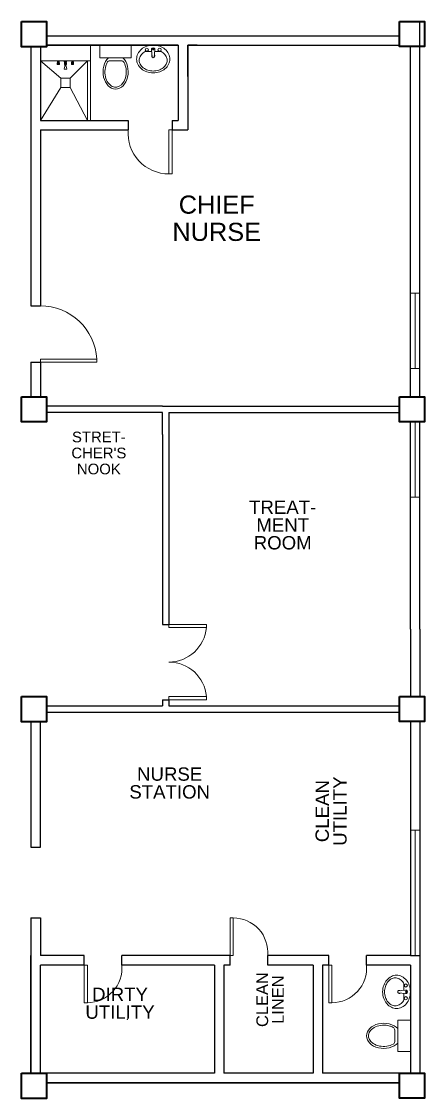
# Model space of a CAD drawing. Header units: millimetres. Extents: x -116 to 421, y 1 to 342.
# Drawn here: x 239.07 to 245.5, y 120.76 to 137.91 of the extents above; entities that cross this region are included whole.
import ezdxf

# ---------------------------------------------------------------- set-up
doc = ezdxf.new("R2010")
doc.units = ezdxf.units.MM
doc.header["$MEASUREMENT"] = 0
doc.layers.add('label', color=7, linetype='Continuous')
doc.styles.add('SWISSLT175', font='swissl.ttf', dxfattribs={"height": 0.175})

msp = doc.modelspace()

# ---------------------------------------------------------------- linework, layer by layer
at = {"color": 8, "linetype": 'ByBlock', "lineweight": 25}
for p, q in [((245.425, 131.938), (245.425, 137.913)), ((239.475, 137.687), (245.1, 137.687)), ((239.225, 137.511), (239.225, 133.386)), ((239.375, 137.511), (239.375, 136.337)), ((239.375, 137.511), (239.375, 136.337)), ((239.475, 137.537), (241.575, 137.537)), ((241.575, 137.537), (239.475, 137.537)), ((241.575, 137.537), (239.475, 137.537)), ((241.725, 137.537), (245.1, 137.537)), ((241.875, 137.537), (241.725, 137.537)), ((245.275, 131.936), (245.275, 137.513)), ((239.375, 137.387), (239.375, 136.337)), ((239.375, 136.187), (239.375, 133.386)), ((239.225, 133.386), (239.375, 133.386)), ((239.225, 132.486), (239.225, 132.286)), ((239.225, 132.486), (239.375, 132.486)), ((239.375, 132.486), (239.375, 132.386)), ((239.375, 132.486), (239.375, 131.936)), ((239.225, 132.286), (239.225, 132.286)), ((239.225, 132.286), (239.225, 131.936)), ((241.325, 131.786), (239.475, 131.786)), ((241.325, 131.786), (245.1, 131.786)), ((241.325, 131.686), (239.475, 131.686)), ((241.325, 131.336), (241.325, 131.686)), ((241.425, 131.686), (241.425, 128.312)), ((241.425, 131.686), (245.1, 131.686)), ((245.275, 128.236), (245.275, 131.538)), ((245.425, 128.236), (245.425, 131.538)), ((241.325, 131.336), (241.325, 128.312)), ((241.325, 128.312), (241.425, 128.312)), ((245.275, 128.236), (245.275, 127.163)), ((245.425, 128.236), (245.425, 127.163)), ((241.325, 127.112), (241.425, 127.112)), ((241.325, 127.112), (241.325, 127.012)), ((241.425, 127.112), (241.425, 127.012)), ((239.475, 127.012), (241.175, 127.012)), ((241.175, 127.012), (241.325, 127.012)), ((241.175, 127.012), (241.325, 127.012)), ((241.425, 127.012), (244.225, 127.012)), ((241.425, 127.012), (245.1, 127.012)), ((239.225, 126.761), (239.225, 124.761)), ((239.375, 124.761), (239.375, 126.761)), ((239.475, 126.912), (244.225, 126.912)), ((241.175, 126.912), (245.1, 126.912)), ((245.275, 126.763), (245.275, 123.036)), ((245.425, 126.763), (245.425, 123.036)), ((239.225, 124.761), (239.375, 124.761)), ((239.225, 123.636), (239.225, 121.161)), ((239.225, 123.636), (239.375, 123.636)), ((239.375, 123.636), (239.375, 123.036)), ((242.4, 123.036), (240.675, 123.036)), ((243.975, 123.036), (243, 123.036)), ((245.275, 123.036), (244.575, 123.036)), ((245.275, 123.036), (245.425, 123.036)), ((245.425, 123.036), (245.425, 121.163)), ((245.275, 122.886), (245.275, 121.161)), ((242.15, 121.161), (239.375, 121.161)), ((243.725, 121.161), (242.3, 121.161)), ((245.275, 121.161), (243.875, 121.161)), ((239.475, 121.011), (245.1, 121.011)), ((245.1, 121.011), (239.475, 121.011))]:
    msp.add_line(p, q, dxfattribs=at)
at = {"color": 8, "linetype": 'ByBlock', "lineweight": 9, "ltscale": 0.3}
for p, q in [((240.175, 137.537), (240.175, 136.337)), ((239.7, 137.012), (239.375, 137.287)), ((239.85, 137.012), (240.125, 137.287)), ((240.125, 137.287), (240.125, 136.337)), ((239.7, 136.862), (239.375, 136.337)), ((239.85, 136.862), (240.125, 136.337))]:
    msp.add_line(p, q, dxfattribs=at)
at = {"color": 8, "linetype": 'ByBlock', "lineweight": 9}
for p, q in [((240.175, 137.287), (240.175, 137.537)), ((239.375, 137.287), (240.175, 137.287)), ((245.425, 133.586), (245.275, 133.586)), ((245.35, 133.586), (245.35, 132.386)), ((245.425, 132.386), (245.425, 133.586)), ((245.275, 132.386), (245.425, 132.386)), ((245.35, 130.338), (245.35, 131.538)), ((245.425, 131.538), (245.425, 130.338)), ((245.425, 130.338), (245.275, 130.338)), ((239.225, 126.761), (239.375, 126.761)), ((245.425, 125.036), (245.275, 125.036)), ((245.35, 125.036), (245.35, 123.036)), ((245.425, 123.036), (245.425, 125.036))]:
    msp.add_line(p, q, dxfattribs=at)
at = {"color": 8, "lineweight": 9}
for p, q in [((240.325, 137.537), (240.325, 137.337)), ((240.825, 137.537), (240.325, 137.537)), ((240.825, 137.337), (240.825, 137.537)), ((241.16, 137.339), (241.147, 137.461)), ((241.189, 137.339), (241.203, 137.461)), ((239.644, 137.287), (239.678, 137.287)), ((239.644, 137.286), (239.644, 137.287)), ((239.644, 137.286), (239.678, 137.286)), ((239.644, 137.286), (239.648, 137.279)), ((239.645, 137.253), (239.647, 137.257)), ((239.645, 137.231), (239.645, 137.253)), ((239.645, 137.231), (239.678, 137.231)), ((239.648, 137.229), (239.645, 137.231)), ((239.647, 137.265), (239.648, 137.267)), ((239.647, 137.265), (239.675, 137.265)), ((239.647, 137.259), (239.647, 137.265)), ((239.648, 137.279), (239.675, 137.279)), ((239.648, 137.267), (239.674, 137.267)), ((239.648, 137.253), (239.655, 137.253)), ((239.648, 137.24), (239.648, 137.252)), ((239.648, 137.229), (239.674, 137.229)), ((239.648, 137.228), (239.648, 137.229)), ((239.648, 137.228), (239.674, 137.228)), ((239.65, 137.279), (239.65, 137.267)), ((239.655, 137.24), (239.655, 137.252)), ((239.674, 137.253), (239.667, 137.253)), ((239.667, 137.24), (239.667, 137.252)), ((239.673, 137.279), (239.673, 137.267)), ((239.675, 137.265), (239.674, 137.267)), ((239.674, 137.24), (239.674, 137.252)), ((239.674, 137.229), (239.678, 137.231)), ((239.674, 137.228), (239.674, 137.229)), ((239.678, 137.286), (239.675, 137.279)), ((239.675, 137.259), (239.675, 137.265)), ((239.678, 137.253), (239.676, 137.257)), ((239.678, 137.286), (239.678, 137.287)), ((239.678, 137.231), (239.678, 137.253)), ((239.757, 137.281), (239.746, 137.287)), ((239.746, 137.287), (239.804, 137.287)), ((239.792, 137.281), (239.757, 137.281)), ((239.757, 137.271), (239.757, 137.281)), ((239.757, 137.281), (239.792, 137.281)), ((239.792, 137.271), (239.757, 137.271)), ((239.758, 137.253), (239.76, 137.257)), ((239.758, 137.231), (239.758, 137.253)), ((239.758, 137.231), (239.767, 137.231)), ((239.762, 137.229), (239.758, 137.231)), ((239.761, 137.265), (239.762, 137.267)), ((239.761, 137.265), (239.767, 137.265)), ((239.761, 137.259), (239.761, 137.265)), ((239.762, 137.267), (239.767, 137.267)), ((239.762, 137.253), (239.767, 137.253)), ((239.762, 137.24), (239.762, 137.252)), ((239.762, 137.229), (239.767, 137.229)), ((239.762, 137.228), (239.762, 137.229)), ((239.762, 137.228), (239.767, 137.228)), ((239.763, 137.271), (239.763, 137.267)), ((239.767, 137.209), (239.767, 137.271)), ((239.767, 137.271), (239.782, 137.271)), ((239.782, 137.271), (239.782, 137.209)), ((239.782, 137.267), (239.788, 137.267)), ((239.782, 137.265), (239.789, 137.265)), ((239.788, 137.253), (239.782, 137.253)), ((239.782, 137.231), (239.791, 137.231)), ((239.782, 137.229), (239.788, 137.229)), ((239.782, 137.228), (239.788, 137.228)), ((239.786, 137.271), (239.786, 137.267)), ((239.789, 137.265), (239.788, 137.267)), ((239.788, 137.24), (239.788, 137.252)), ((239.788, 137.229), (239.791, 137.231)), ((239.788, 137.228), (239.788, 137.229)), ((239.789, 137.259), (239.789, 137.265)), ((239.791, 137.253), (239.789, 137.257)), ((239.791, 137.231), (239.791, 137.253)), ((239.804, 137.287), (239.792, 137.281)), ((239.792, 137.281), (239.792, 137.271)), ((239.871, 137.286), (239.871, 137.287)), ((239.871, 137.287), (239.906, 137.287)), ((239.871, 137.286), (239.875, 137.279)), ((239.871, 137.286), (239.906, 137.286)), ((239.872, 137.253), (239.874, 137.257)), ((239.872, 137.231), (239.872, 137.253)), ((239.875, 137.229), (239.872, 137.231)), ((239.872, 137.231), (239.905, 137.231)), ((239.874, 137.265), (239.875, 137.267)), ((239.874, 137.259), (239.874, 137.265)), ((239.874, 137.265), (239.902, 137.265)), ((239.875, 137.279), (239.902, 137.279)), ((239.875, 137.267), (239.902, 137.267)), ((239.875, 137.253), (239.883, 137.253)), ((239.875, 137.24), (239.875, 137.252)), ((239.875, 137.228), (239.875, 137.229)), ((239.875, 137.229), (239.902, 137.229)), ((239.875, 137.228), (239.902, 137.228)), ((239.877, 137.279), (239.877, 137.267)), ((239.882, 137.24), (239.882, 137.252)), ((239.902, 137.253), (239.894, 137.253)), ((239.895, 137.24), (239.895, 137.252)), ((239.9, 137.279), (239.9, 137.267)), ((239.906, 137.286), (239.902, 137.279)), ((239.902, 137.265), (239.902, 137.267)), ((239.902, 137.259), (239.902, 137.265)), ((239.902, 137.24), (239.902, 137.252)), ((239.902, 137.229), (239.905, 137.231)), ((239.902, 137.228), (239.902, 137.229)), ((239.905, 137.253), (239.903, 137.257)), ((239.905, 137.231), (239.905, 137.253)), ((239.906, 137.286), (239.906, 137.287)), ((240.325, 137.337), (240.825, 137.337)), ((240.484, 137.287), (240.665, 137.287)), ((239.763, 137.201), (239.754, 137.159)), ((239.794, 137.155), (239.755, 137.155)), ((239.763, 137.209), (239.763, 137.201)), ((239.787, 137.209), (239.763, 137.209)), ((239.763, 137.201), (239.787, 137.201)), ((239.763, 137.201), (239.787, 137.201)), ((239.787, 137.201), (239.787, 137.209)), ((239.787, 137.201), (239.796, 137.159)), ((245.078, 122.473), (245.199, 122.486)), ((245.078, 122.444), (245.199, 122.43)), ((245.275, 122.008), (245.075, 122.008)), ((245.075, 122.008), (245.075, 121.508)), ((245.275, 121.508), (245.275, 122.008)), ((245.025, 121.849), (245.025, 121.668)), ((245.075, 121.508), (245.275, 121.508))]:
    msp.add_line(p, q, dxfattribs=at)
at = {"color": 8, "linetype": 'ByBlock', "lineweight": 25, "ltscale": 0.3}
for p, q in [((241.575, 137.537), (241.575, 136.337)), ((241.725, 137.537), (241.725, 136.187)), ((239.375, 136.337), (240.775, 136.337)), ((240.775, 136.337), (240.775, 136.187)), ((241.475, 136.337), (241.575, 136.337)), ((241.475, 136.337), (241.475, 136.187)), ((239.375, 136.187), (240.775, 136.187)), ((241.475, 136.187), (241.725, 136.187)), ((239.225, 121.161), (239.225, 123.036)), ((240.075, 123.036), (239.375, 123.036)), ((240.075, 122.886), (240.075, 123.036)), ((242.4, 123.036), (240.675, 123.036)), ((240.675, 122.886), (240.675, 123.036)), ((242.4, 122.886), (242.4, 123.036)), ((243.975, 123.036), (243, 123.036)), ((243, 122.886), (243, 123.036)), ((243.975, 122.886), (243.975, 123.036)), ((245.275, 123.036), (244.575, 123.036)), ((244.575, 122.886), (244.575, 123.036)), ((239.375, 121.161), (239.375, 122.886)), ((240.075, 122.886), (239.375, 122.886)), ((242.15, 122.886), (240.675, 122.886)), ((242.15, 122.886), (242.15, 121.161)), ((242.3, 122.886), (242.3, 121.161)), ((242.4, 122.886), (242.3, 122.886)), ((243.725, 122.886), (243, 122.886)), ((243.725, 122.886), (243.725, 121.161)), ((243.875, 122.886), (243.875, 121.161)), ((243.975, 122.886), (243.875, 122.886)), ((243.975, 122.886), (243.875, 122.886)), ((245.275, 122.886), (244.575, 122.886))]:
    msp.add_line(p, q, dxfattribs=at)
at = {"color": 8, "linetype": 'ByBlock', "lineweight": 13}
for p, q in [((240.275, 132.536), (239.375, 132.536)), ((239.375, 132.536), (239.375, 132.486)), ((239.375, 132.486), (240.275, 132.486)), ((240.275, 132.486), (240.275, 132.536)), ((241.425, 128.312), (242.025, 128.312)), ((241.425, 128.262), (241.425, 128.312)), ((242.025, 128.312), (242.025, 128.262)), ((242.025, 128.262), (241.425, 128.262)), ((242.025, 127.162), (241.425, 127.162)), ((241.425, 127.162), (241.425, 127.112)), ((241.425, 127.112), (242.025, 127.112)), ((242.025, 127.112), (242.025, 127.162))]:
    msp.add_line(p, q, dxfattribs=at)
at = {"color": 8, "linetype": 'ByBlock', "lineweight": 35}
for points in [[(239.075, 137.911), (239.475, 137.911), (239.475, 137.511), (239.075, 137.511)], [(245.1, 137.913), (245.5, 137.913), (245.5, 137.513), (245.1, 137.513)], [(239.075, 131.936), (239.475, 131.936), (239.475, 131.536), (239.075, 131.536)], [(245.1, 131.938), (245.5, 131.938), (245.5, 131.538), (245.1, 131.538)], [(239.075, 127.161), (239.475, 127.161), (239.475, 126.761), (239.075, 126.761)], [(245.1, 127.163), (245.5, 127.163), (245.5, 126.763), (245.1, 126.763)], [(239.075, 121.161), (239.475, 121.161), (239.475, 120.761), (239.075, 120.761)], [(245.1, 121.163), (245.5, 121.163), (245.5, 120.763), (245.1, 120.763)]]:
    msp.add_lwpolyline(points, close=True, dxfattribs=at)
at = {"color": 8, "lineweight": 9}
for points in [[(240.91, 137.316, 0.11576), (240.929, 137.233, 0.104047), (240.987, 137.159, 0.090875), (241.071, 137.112, 0.083344), (241.175, 137.095, 0.083344), (241.278, 137.112, 0.090875), (241.362, 137.159, 0.104047), (241.42, 137.233, 0.11576), (241.44, 137.316, 0.11576), (241.42, 137.398, 0.104047), (241.362, 137.472, 0.090875), (241.278, 137.519, 0.083344), (241.175, 137.537, 0.083344), (241.071, 137.519, 0.090875), (240.987, 137.472, 0.104047), (240.929, 137.398, 0.11576)], [(245.054, 122.723, 0.11576), (244.972, 122.704, 0.104047), (244.898, 122.646, 0.090875), (244.851, 122.562, 0.083344), (244.833, 122.458, 0.083344), (244.851, 122.355, 0.090875), (244.898, 122.271, 0.104047), (244.972, 122.213, 0.11576), (245.054, 122.193, 0.11576), (245.137, 122.213, 0.104047), (245.211, 122.271, 0.090875), (245.258, 122.355, 0.083344), (245.275, 122.458, 0.083344), (245.258, 122.562, 0.090875), (245.211, 122.646, 0.104047), (245.137, 122.704, 0.11576)]]:
    msp.add_lwpolyline(points, format="xyb", close=True, dxfattribs=at)
for points in [[(240.952, 137.295, 0.124838), (240.968, 137.232, 0.105788), (241.017, 137.174, 0.086697), (241.087, 137.138, 0.076776), (241.175, 137.125, 0.076776), (241.262, 137.138, 0.086697), (241.332, 137.174, 0.105788), (241.381, 137.232, 0.124838), (241.397, 137.295, 0.124838), (241.381, 137.357, 0.105788), (241.332, 137.415, 0.040067), (241.301, 137.435), (241.199, 137.435, 0.040067)], [(241.15, 137.435), (241.048, 137.435, 0.040067), (241.017, 137.415, 0.105788), (240.968, 137.357, 0.124838), (240.952, 137.295, 0.124838)], [(245.033, 122.681, 0.124838), (244.971, 122.665, 0.105788), (244.913, 122.616, 0.086697), (244.877, 122.546, 0.076776), (244.863, 122.458, 0.076776), (244.877, 122.371, 0.086697), (244.913, 122.301, 0.105788), (244.971, 122.252, 0.124838), (245.033, 122.236, 0.124838), (245.096, 122.252, 0.105788), (245.154, 122.301, 0.040067), (245.173, 122.332), (245.173, 122.434, 0.040067)], [(245.173, 122.483), (245.173, 122.585, 0.040067), (245.154, 122.616, 0.105788), (245.096, 122.665, 0.124838), (245.033, 122.681, 0.124838)]]:
    msp.add_lwpolyline(points, format="xyb", dxfattribs=at)
at = {"color": 8, "linetype": 'ByBlock', "lineweight": 25}
msp.add_lwpolyline([(241.725, 137.037), (241.725, 137.537)], dxfattribs=at)
at = {"color": 8, "linetype": 'ByBlock', "lineweight": 9, "ltscale": 0.3}
msp.add_lwpolyline([(240.125, 137.287), (240.125, 136.337), (240.175, 136.337), (240.175, 137.287), (240.175, 137.287)], dxfattribs=at)
at = {"color": 8, "linetype": 'ByBlock', "lineweight": 9, "ltscale": 0.03}
msp.add_lwpolyline([(239.85, 137.012), (239.7, 137.012), (239.7, 136.862), (239.85, 136.862)], close=True, dxfattribs=at)
at = {"color": 8, "lineweight": 13, "ltscale": 0.03}
for points in [[(241.475, 136.187), (241.425, 136.187), (241.425, 135.487), (241.475, 135.487)], [(242.4, 123.036), (242.45, 123.036), (242.45, 123.636), (242.4, 123.636)], [(240.075, 122.886), (240.125, 122.886), (240.125, 122.286), (240.075, 122.286)], [(243.975, 122.886), (244.025, 122.886), (244.025, 122.286), (243.975, 122.286)]]:
    msp.add_lwpolyline(points, close=True, dxfattribs=at)
at = {"color": 8, "lineweight": 9}
for centre, radius in [((241.073, 137.464), 0.0255), ((241.175, 137.47), 0.0095), ((241.276, 137.464), 0.0255), ((245.202, 122.56), 0.0255), ((245.209, 122.458), 0.0095), ((245.202, 122.357), 0.0255)]:
    msp.add_circle(centre, radius, dxfattribs=at)
for centre, radius, start, end in [((241.175, 137.464), 0.028, 353.7545, 186.2455), ((240.484, 137.237), 0.05, 90, 151.8499), ((240.665, 137.237), 0.05, 28.0084, 90), ((241.175, 137.362), 0.025, 138.7978, 233.6932), ((241.175, 137.432), 0.0948, 261.2026, 278.7974), ((241.175, 137.362), 0.025, 251.3793, 288.6207), ((241.175, 137.362), 0.025, 306.3068, 41.2022), ((245.1, 122.458), 0.025, 161.3793, 198.6207), ((245.171, 122.458), 0.0948, 171.2026, 188.7974), ((245.1, 122.458), 0.025, 48.7978, 143.6932), ((245.202, 122.458), 0.028, 263.7545, 96.2455), ((245.1, 122.458), 0.025, 216.3068, 311.2022), ((244.975, 121.849), 0.05, 0, 61.8499), ((244.975, 121.668), 0.05, 298.0084, 360)]:
    msp.add_arc(centre, radius, start, end, dxfattribs=at)
at = {"color": 8, "lineweight": 13, "ltscale": 0.03}
for centre, radius, start, end in [((241.425, 136.138), 0.652, 175.7578, 270), ((242.45, 123.084), 0.552, 355.0209, 90), ((240.125, 122.838), 0.552, 270, 4.9791), ((244.025, 122.838), 0.552, 270, 4.9791)]:
    msp.add_arc(centre, radius, start, end, dxfattribs=at)
at = {"color": 8, "linetype": 'ByBlock', "lineweight": 13}
for centre, radius, start, end in [((239.375, 132.486), 0.9, 3.1847, 90), ((241.425, 128.312), 0.6, 270, 355.2198), ((241.425, 127.112), 0.6, 4.7802, 90)]:
    msp.add_arc(centre, radius, start, end, dxfattribs=at)
at = {"color": 8, "lineweight": 9}
for centre, major_axis, ratio, start_param, end_param in [((239.635, 137.241), (-0.00896, 0.00896), 1, 3.15309, 3.864175), ((239.633, 137.246), (0.0118, 0.0118), 1, 6.018417, 6.150642), ((239.643, 137.259), (0.00268, 0.00268), 1, 5.003733, 5.497675), ((239.644, 137.252), (0.00268, 0.00268), 1, 5.497675, 6.125314), ((239.659, 137.252), (-0.00268, 0.00268), 1, 0.157647, 0.785286), ((239.666, 137.241), (-0.00738, 0.00738), 1, 0.858879, 1.643677), ((239.666, 137.247), (0.00887, 0.00887), 1, 1.36743, 1.728443), ((239.661, 137.254), (-0.00268, 0.00268), 1, -1.367654, -0.203367), ((239.661, 137.236), (-0.00268, 0.00268), 1, 1.643677, 3.068487), ((239.656, 137.247), (0.00887, 0.00887), 1, 6.125314, 6.486327), ((239.657, 137.241), (0.00738, 0.00738), 1, 4.639283, 5.424081), ((239.663, 137.252), (-0.00268, 0.00268), 1, 3.926878, 4.554518), ((239.678, 137.252), (0.00268, 0.00268), 1, 1.728443, 2.356082), ((239.687, 137.241), (0.00896, 0.00896), 1, 2.418785, 3.129871), ((239.679, 137.259), (0.00268, 0.00268), 1, 2.356082, 2.850023), ((239.689, 137.246), (-0.0118, 0.0118), 1, 0.132318, 0.264544), ((239.749, 137.241), (0.00896, 0.00896), 1, 4.723886, 5.434971), ((239.757, 137.259), (-0.00268, 0.00268), 1, 3.432937, 3.926878), ((239.747, 137.246), (0.0118, 0.0118), 1, 6.018417, 6.150642), ((239.758, 137.252), (-0.00268, 0.00268), 1, 3.926878, 4.554518), ((239.792, 137.252), (-0.00268, 0.00268), 1, 0.157647, 0.785286), ((239.801, 137.241), (-0.00896, 0.00896), 1, 0.847989, 1.559075), ((239.793, 137.259), (-0.00268, 0.00268), 1, 0.785286, 1.279227), ((239.803, 137.246), (0.0118, 0.0118), 1, 1.703115, 1.83534), ((239.863, 137.241), (-0.00896, 0.00896), 1, 3.15309, 3.864175), ((239.86, 137.246), (-0.0118, 0.0118), 1, 4.44762, 4.579846), ((239.871, 137.259), (0.00268, 0.00268), 1, 5.003733, 5.497675), ((239.872, 137.252), (0.00268, 0.00268), 1, 5.497675, 6.125314), ((239.886, 137.252), (-0.00268, 0.00268), 1, 0.157647, 0.785286), ((239.893, 137.241), (-0.00738, 0.00738), 1, 0.858879, 1.643677), ((239.893, 137.247), (0.00887, 0.00887), 1, 1.36743, 1.728443), ((239.888, 137.254), (-0.00268, 0.00268), 1, -1.367654, -0.203367), ((239.888, 137.236), (-0.00268, 0.00268), 1, 1.643677, 3.068487), ((239.884, 137.247), (0.00887, 0.00887), 1, 6.125314, 6.486327), ((239.884, 137.241), (0.00738, 0.00738), 1, 4.639283, 5.424081), ((239.891, 137.252), (-0.00268, 0.00268), 1, 3.926878, 4.554518), ((239.906, 137.259), (0.00268, 0.00268), 1, 2.356082, 2.850023), ((239.917, 137.246), (0.0118, 0.0118), 1, 1.703115, 1.83534), ((239.905, 137.252), (0.00268, 0.00268), 1, 1.728443, 2.356082), ((239.914, 137.241), (0.00896, 0.00896), 1, 2.418785, 3.129871), ((240.575, 137.112), (0, 0.275), 0.727273, 0.612555, 5.670631), ((239.792, 137.158), (-0.00268, 0.00268), 1, 2.924915, 4.294977), ((244.85, 121.758), (0.275, 0), 0.727273, 0.612555, 5.670631)]:
    msp.add_ellipse(centre, major_axis=major_axis, ratio=ratio, start_param=start_param, end_param=end_param, dxfattribs=at)
at = {"color": 8, "lineweight": 9, "extrusion": (4.99074e-41, -2.88216e-41, -1)}
msp.add_ellipse((239.757, 137.158), major_axis=(-0.00268, 0.00268), ratio=1, start_param=4.495936, end_param=5.865998, dxfattribs=at)
at = {"color": 8, "lineweight": 9}
for points in [[(240.44, 137.26), (240.431, 137.244), (240.424, 137.226), (240.397, 137.135), (240.402, 137.047), (240.46, 136.916), (240.51, 136.874), (240.608, 136.861), (240.66, 136.887), (240.734, 136.998), (240.752, 137.082), (240.737, 137.196), (240.725, 137.231), (240.709, 137.26)], [(244.999, 121.893), (244.983, 121.902), (244.965, 121.909), (244.873, 121.936), (244.786, 121.931), (244.655, 121.873), (244.613, 121.823), (244.6, 121.725), (244.626, 121.673), (244.737, 121.599), (244.821, 121.581), (244.934, 121.597), (244.969, 121.608), (244.999, 121.624)]]:
    msp.add_open_spline(points, degree=3, knots=[0.937253, 0.937253, 0.937253, 0.937253, 1.185372, 1.185372, 2.113864, 2.113864, 3.042356, 3.042356, 3.970847, 3.970847, 4.899339, 4.899339, 5.346062, 5.346062, 5.346062, 5.346062], dxfattribs=at)
at = {"color": 8, "linetype": 'ByBlock', "lineweight": 9, "ltscale": 0.3}
msp.add_point((240.762, 122.023), dxfattribs=at)

# ---------------------------------------------------------------- texts
at = {"layer": 'label', "color": 8, "linetype": 'ByBlock', "lineweight": 9, "ltscale": 0.4, "attachment_point": 5, "style": 'SWISSLT175'}
for s, insert, char_height, line_spacing_factor in [('CHIEF\\PNURSE', (242.187, 134.778), 0.2889, 0.9), ("STRET-\\PCHER'S\\PNOOK", (240.308, 131.04), 0.17, 0.9), ('TREAT-\\PMENT\\PROOM', (243.239, 129.893), 0.2125, 0.8), ('NURSE\\PSTATION', (241.437, 125.784), 0.2125, 0.8), ('DIRTY\\PUTILITY', (240.645, 122.276), 0.2125, 0.8)]:
    msp.add_mtext(s, dxfattribs=dict(at, insert=insert, char_height=char_height, line_spacing_factor=line_spacing_factor))
at = {"layer": 'label', "color": 8, "linetype": 'ByBlock', "lineweight": 9, "ltscale": 0.4, "attachment_point": 5, "rotation": 90, "line_spacing_factor": 0.8, "style": 'SWISSLT175'}
for s, insert, char_height in [('CLEAN \\PUTILITY', (244.012, 125.337), 0.2125), ('CLEAN\\PLINEN', (243.038, 122.335), 0.1875)]:
    msp.add_mtext(s, dxfattribs=dict(at, insert=insert, char_height=char_height))

doc.saveas('drawing.dxf')
